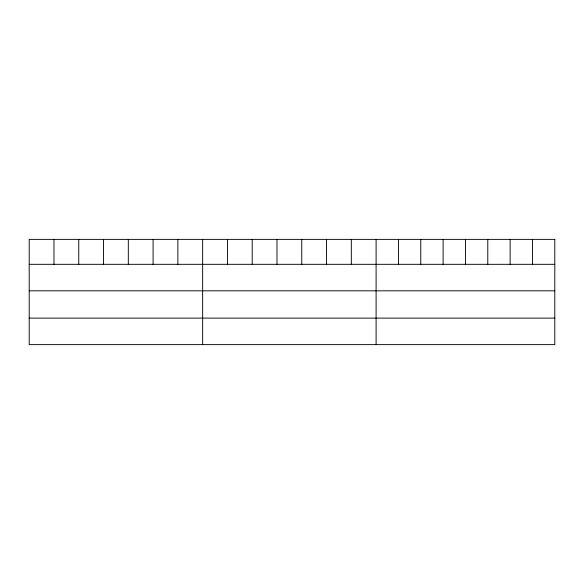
<?xml version="1.0" encoding="UTF-8"?>
<svg xmlns="http://www.w3.org/2000/svg" width="584" height="584" viewBox="0 0 584 584"><rect width="100%" height="100%" fill="white"/><g stroke="black" fill="none" stroke-linecap="round" stroke-linejoin="round"><path stroke-width="0.88" d="M29.2 264.318L554.8 264.318M29.2 290.817L554.8 290.817M29.2 318.119L554.8 318.119M532.462 239.374L532.462 264.318M510.124 239.374L510.124 264.318M487.786 239.374L487.786 264.318M465.448 239.374L465.448 264.318M443.11 239.374L443.11 264.318M420.772 239.374L420.772 264.318M398.434 239.374L398.434 264.318M376.096 239.374L376.096 344.626M351.32 239.374L351.32 264.318M326.536 239.374L326.536 264.318M301.76 239.374L301.76 264.318M276.984 239.374L276.984 264.318M252.208 239.374L252.208 264.318M227.424 239.374L227.424 264.318M202.648 239.374L202.648 344.626M177.872 239.374L177.872 264.318M153.088 239.374L153.088 264.318M128.312 239.374L128.312 264.318M103.536 239.374L103.536 264.318M78.76 239.374L78.76 264.318M53.976 239.374L53.976 264.318M554.8 239.374L29.2 239.374L29.2 344.626L554.8 344.626L554.8 239.374"/></g></svg>
